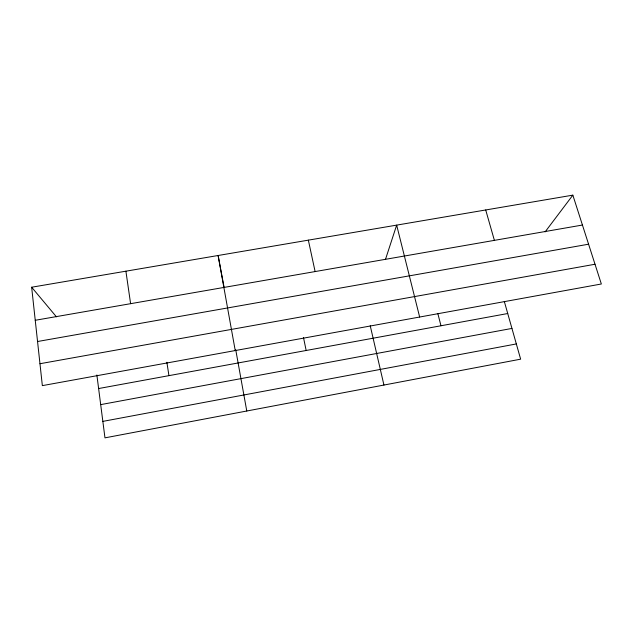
<?xml version="1.0" encoding="UTF-8"?>
<svg xmlns="http://www.w3.org/2000/svg" width="633" height="633" viewBox="0 0 633 633"><rect width="100%" height="100%" fill="white"/><g stroke="black" fill="none" stroke-linecap="round" stroke-linejoin="round"><path stroke-width="0.95" d="M385.45 259.49L396.662 225.119L419.647 317.03M545.132 231.876L572.849 195.146L601.35 283.995L42.348 385.632L31.65 287.224L572.849 195.146M102.847 421.388L516.33 343.941M100.687 404.622L511.939 328.424M98.613 388.543L507.729 313.525M39.966 363.722L595.012 264.246M37.553 341.511L588.587 244.203M35.242 320.282L582.439 225.039M31.65 287.224L56.432 316.832M485.709 209.966L494.389 240.366M504.295 301.387L520.643 359.172L104.967 437.854L96.873 374.981M437.814 313.47L440.972 325.766M370.234 325.758L383.938 385.046M308.35 240.144L315.115 271.573M303.468 337.429L306.158 350.484M224.122 287.469L218.116 255.495L235.239 350.563M235.729 349.74L246.775 411.015M166.867 362.258L168.94 375.646M125.904 271.185L130.604 303.682"/></g></svg>
